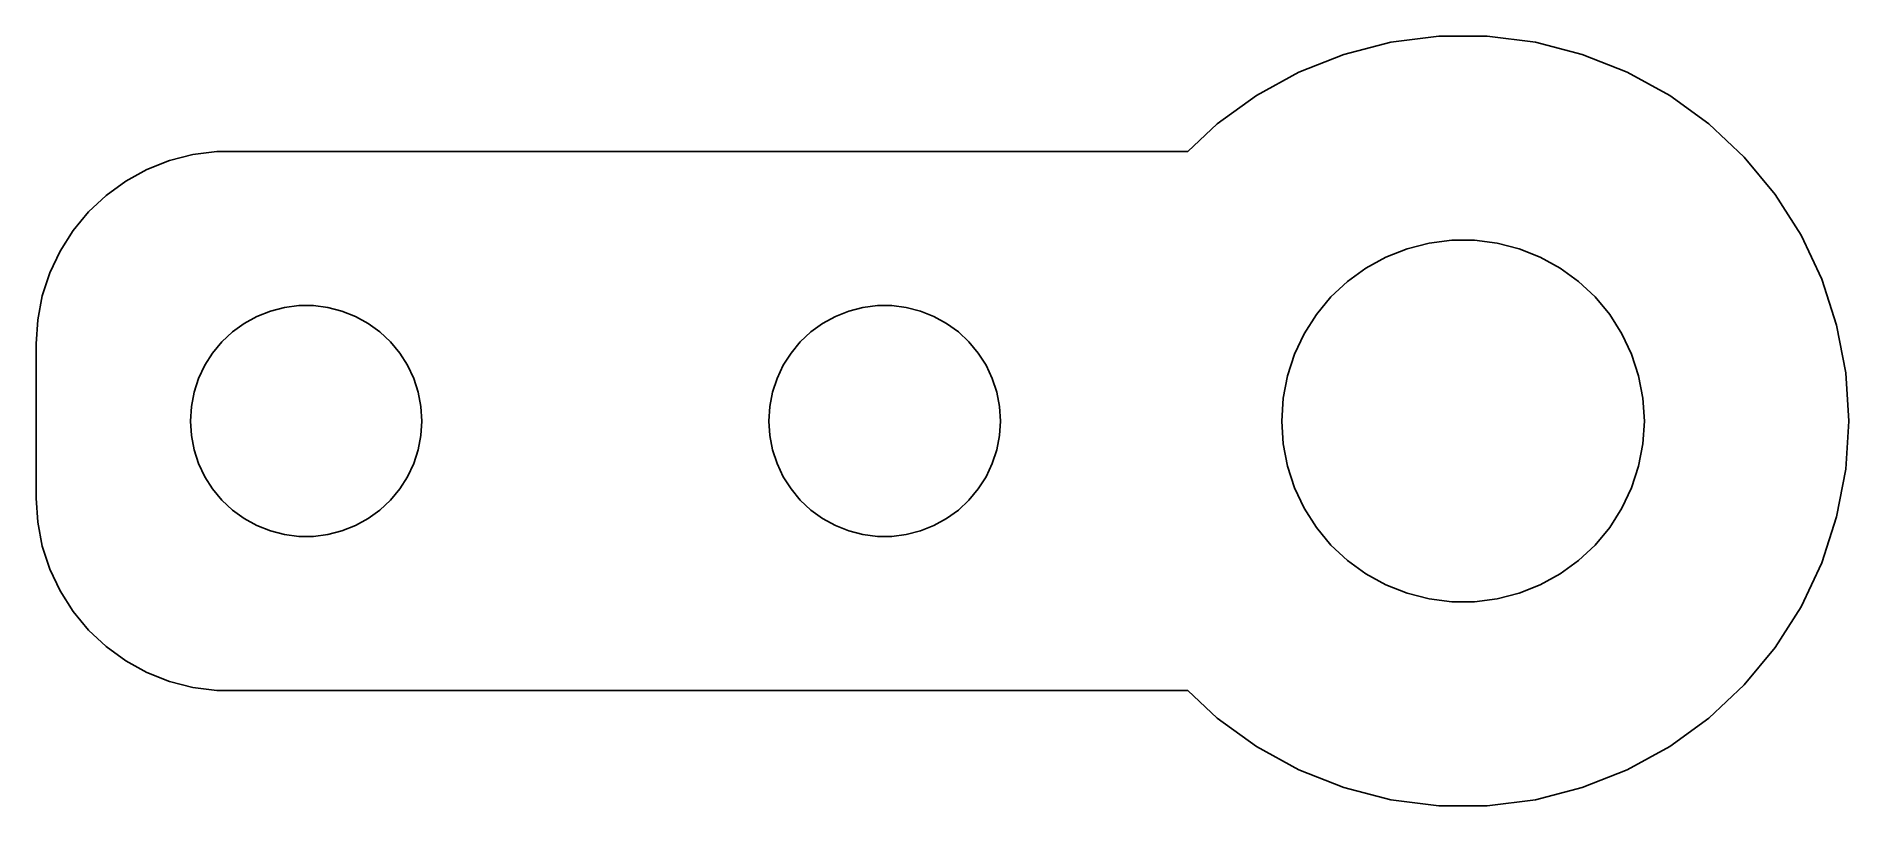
# Model space of a CAD drawing. Header units: metres. Extents: x -22 to 25, y 14 to 34.
import ezdxf

# ---------------------------------------------------------------- set-up
doc = ezdxf.new("R2010")
doc.units = ezdxf.units.M

msp = doc.modelspace()

# ---------------------------------------------------------------- linework, layer by layer
for p, q in [((14.3721, 33.9803), (13.1262, 33.8229)), ((15.6279, 33.9803), (14.3721, 33.9803)), ((16.8738, 33.8229), (15.6279, 33.9803)), ((11.9098, 33.5106), (10.7422, 33.0483)), ((13.1262, 33.8229), (11.9098, 33.5106)), ((18.0902, 33.5106), (16.8738, 33.8229)), ((19.2578, 33.0483), (18.0902, 33.5106)), ((10.7422, 33.0483), (9.64172, 32.4433)), ((20.3583, 32.4433), (19.2578, 33.0483)), ((9.64172, 32.4433), (8.62575, 31.7051)), ((21.3742, 31.7051), (20.3583, 32.4433)), ((8.62575, 31.7051), (7.86435, 30.9901)), ((22.2897, 30.8455), (21.3742, 31.7051)), ((-18.5451, 30.7553), (-19.1289, 30.5241)), ((-17.9369, 30.9114), (-18.5451, 30.7553)), ((-17.3139, 30.9901), (-17.9369, 30.9114)), ((7.86435, 30.9901), (-17.3139, 30.9901)), ((23.0902, 29.8778), (22.2897, 30.8455)), ((-19.6791, 30.2216), (-20.1871, 29.8526)), ((-19.1289, 30.5241), (-19.6791, 30.2216)), ((-20.1871, 29.8526), (-20.6448, 29.4227)), ((23.7631, 28.8175), (23.0902, 29.8778)), ((-20.6448, 29.4227), (-21.0451, 28.9389)), ((-21.0451, 28.9389), (-21.3815, 28.4088)), ((14.1193, 28.6167), (14.7049, 28.6907)), ((14.7049, 28.6907), (15.2951, 28.6907)), ((15.2951, 28.6907), (15.8807, 28.6167)), ((24.2978, 27.6812), (23.7631, 28.8175)), ((-21.3815, 28.4088), (-21.6489, 27.8406)), ((12.4816, 27.9683), (12.9988, 28.2527)), ((12.9988, 28.2527), (13.5476, 28.47)), ((13.5476, 28.47), (14.1193, 28.6167)), ((15.8807, 28.6167), (16.4524, 28.47)), ((16.4524, 28.47), (17.0012, 28.2527)), ((17.0012, 28.2527), (17.5184, 27.9683)), ((-21.6489, 27.8406), (-21.8429, 27.2434)), ((12.0041, 27.6214), (12.4816, 27.9683)), ((17.5184, 27.9683), (17.9959, 27.6214)), ((11.5738, 27.2174), (12.0041, 27.6214)), ((17.9959, 27.6214), (18.4261, 27.2174)), ((24.6858, 26.4869), (24.2978, 27.6812)), ((-21.8429, 27.2434), (-21.9606, 26.6267)), ((-16.2773, 26.7145), (-15.927, 26.8532)), ((-15.927, 26.8532), (-15.5621, 26.9469)), ((-15.5621, 26.9469), (-15.1884, 26.9941)), ((-15.1884, 26.9941), (-14.8116, 26.9941)), ((-14.8116, 26.9941), (-14.4379, 26.9469)), ((-14.4379, 26.9469), (-14.0729, 26.8532)), ((-14.0729, 26.8532), (-13.7227, 26.7145)), ((-1.27733, 26.7145), (-0.92705, 26.8532)), ((-0.92705, 26.8532), (-0.56213, 26.9469)), ((-0.56213, 26.9469), (-0.18837, 26.9941)), ((-0.18837, 26.9941), (0.18837, 26.9941)), ((0.18837, 26.9941), (0.56213, 26.9469)), ((0.56213, 26.9469), (0.92705, 26.8532)), ((0.92705, 26.8532), (1.27733, 26.7145)), ((11.1976, 26.7626), (11.5738, 27.2174)), ((18.4261, 27.2174), (18.8024, 26.7626)), ((-21.9606, 26.6267), (-22, 26)), ((-16.9123, 26.3115), (-16.6075, 26.533)), ((-16.6075, 26.533), (-16.2773, 26.7145)), ((-13.7227, 26.7145), (-13.3925, 26.533)), ((-13.3925, 26.533), (-13.0877, 26.3115)), ((-1.91226, 26.3115), (-1.60747, 26.533)), ((-1.60747, 26.533), (-1.27733, 26.7145)), ((1.27733, 26.7145), (1.60747, 26.533)), ((1.60747, 26.533), (1.91226, 26.3115)), ((10.8813, 26.2642), (11.1976, 26.7626)), ((18.8024, 26.7626), (19.1186, 26.2642)), ((24.9211, 25.2533), (24.6858, 26.4869)), ((-22, 26), (-22, 22)), ((-17.427, 25.7634), (-17.1869, 26.0536)), ((-17.1869, 26.0536), (-16.9123, 26.3115)), ((-13.0877, 26.3115), (-12.8131, 26.0536)), ((-12.8131, 26.0536), (-12.5729, 25.7634)), ((-2.42705, 25.7634), (-2.1869, 26.0536)), ((-2.1869, 26.0536), (-1.91226, 26.3115)), ((1.91226, 26.3115), (2.1869, 26.0536)), ((2.1869, 26.0536), (2.42705, 25.7634)), ((10.63, 25.7302), (10.8813, 26.2642)), ((19.1186, 26.2642), (19.3699, 25.7302)), ((-17.7893, 25.1044), (-17.6289, 25.4453)), ((-17.6289, 25.4453), (-17.427, 25.7634)), ((-12.5729, 25.7634), (-12.3711, 25.4453)), ((-12.3711, 25.4453), (-12.2107, 25.1044)), ((-2.78932, 25.1044), (-2.62891, 25.4453)), ((-2.62891, 25.4453), (-2.42705, 25.7634)), ((2.42705, 25.7634), (2.62891, 25.4453)), ((2.62891, 25.4453), (2.78932, 25.1044)), ((10.4476, 25.1688), (10.63, 25.7302)), ((19.3699, 25.7302), (19.5523, 25.1688)), ((-17.9057, 24.7461), (-17.7893, 25.1044)), ((-12.2107, 25.1044), (-12.0942, 24.7461)), ((-2.90575, 24.7461), (-2.78932, 25.1044)), ((2.78932, 25.1044), (2.90575, 24.7461)), ((10.3371, 24.5891), (10.4476, 25.1688)), ((19.5523, 25.1688), (19.6629, 24.5891)), ((25, 24), (24.9211, 25.2533)), ((-17.9763, 24.376), (-17.9057, 24.7461)), ((-12.0942, 24.7461), (-12.0237, 24.376)), ((-2.97633, 24.376), (-2.90575, 24.7461)), ((2.90575, 24.7461), (2.97633, 24.376)), ((10.3, 24), (10.3371, 24.5891)), ((19.6629, 24.5891), (19.7, 24)), ((-18, 24), (-17.9763, 24.376)), ((-17.9763, 23.624), (-18, 24)), ((-12.0237, 24.376), (-12, 24)), ((-12, 24), (-12.0237, 23.624)), ((-3, 24), (-2.97633, 24.376)), ((-2.97633, 23.624), (-3, 24)), ((2.97633, 24.376), (3, 24)), ((3, 24), (2.97633, 23.624)), ((10.3371, 23.4109), (10.3, 24)), ((19.7, 24), (19.6629, 23.4109)), ((24.9211, 22.7467), (25, 24)), ((-17.9057, 23.2539), (-17.9763, 23.624)), ((-12.0237, 23.624), (-12.0942, 23.2539)), ((-2.90575, 23.2539), (-2.97633, 23.624)), ((2.97633, 23.624), (2.90575, 23.2539)), ((-17.7893, 22.8956), (-17.9057, 23.2539)), ((-12.0942, 23.2539), (-12.2107, 22.8956)), ((-2.78932, 22.8956), (-2.90575, 23.2539)), ((2.90575, 23.2539), (2.78932, 22.8956)), ((10.4476, 22.8312), (10.3371, 23.4109)), ((19.6629, 23.4109), (19.5523, 22.8312)), ((-17.6289, 22.5547), (-17.7893, 22.8956)), ((-12.2107, 22.8956), (-12.3711, 22.5547)), ((-2.62891, 22.5547), (-2.78932, 22.8956)), ((2.78932, 22.8956), (2.62891, 22.5547)), ((10.63, 22.2698), (10.4476, 22.8312)), ((19.5523, 22.8312), (19.3699, 22.2698)), ((24.6858, 21.5131), (24.9211, 22.7467)), ((-17.427, 22.2366), (-17.6289, 22.5547)), ((-17.1869, 21.9464), (-17.427, 22.2366)), ((-12.5729, 22.2366), (-12.8131, 21.9464)), ((-12.3711, 22.5547), (-12.5729, 22.2366)), ((-2.42705, 22.2366), (-2.62891, 22.5547)), ((-2.1869, 21.9464), (-2.42705, 22.2366)), ((2.42705, 22.2366), (2.1869, 21.9464)), ((2.62891, 22.5547), (2.42705, 22.2366)), ((10.8813, 21.7358), (10.63, 22.2698)), ((19.3699, 22.2698), (19.1186, 21.7358)), ((-22, 22), (-21.9606, 21.3733)), ((-16.9123, 21.6885), (-17.1869, 21.9464)), ((-16.6075, 21.467), (-16.9123, 21.6885)), ((-13.0877, 21.6885), (-13.3925, 21.467)), ((-12.8131, 21.9464), (-13.0877, 21.6885)), ((-1.91226, 21.6885), (-2.1869, 21.9464)), ((-1.60747, 21.467), (-1.91226, 21.6885)), ((1.91226, 21.6885), (1.60747, 21.467)), ((2.1869, 21.9464), (1.91226, 21.6885)), ((11.1976, 21.2374), (10.8813, 21.7358)), ((19.1186, 21.7358), (18.8024, 21.2374)), ((-21.9606, 21.3733), (-21.8429, 20.7566)), ((-16.2773, 21.2855), (-16.6075, 21.467)), ((-15.927, 21.1468), (-16.2773, 21.2855)), ((-13.7227, 21.2855), (-14.0729, 21.1468)), ((-13.3925, 21.467), (-13.7227, 21.2855)), ((-1.27733, 21.2855), (-1.60747, 21.467)), ((-0.92705, 21.1468), (-1.27733, 21.2855)), ((1.27733, 21.2855), (0.92705, 21.1468)), ((1.60747, 21.467), (1.27733, 21.2855)), ((11.5738, 20.7826), (11.1976, 21.2374)), ((18.8024, 21.2374), (18.4261, 20.7826)), ((24.2978, 20.3188), (24.6858, 21.5131)), ((-21.8429, 20.7566), (-21.6489, 20.1594)), ((-15.5621, 21.0531), (-15.927, 21.1468)), ((-15.1884, 21.0059), (-15.5621, 21.0531)), ((-14.8116, 21.0059), (-15.1884, 21.0059)), ((-14.4379, 21.0531), (-14.8116, 21.0059)), ((-14.0729, 21.1468), (-14.4379, 21.0531)), ((-0.56213, 21.0531), (-0.92705, 21.1468)), ((-0.18837, 21.0059), (-0.56213, 21.0531)), ((0.18837, 21.0059), (-0.18837, 21.0059)), ((0.56213, 21.0531), (0.18837, 21.0059)), ((0.92705, 21.1468), (0.56213, 21.0531)), ((12.0041, 20.3786), (11.5738, 20.7826)), ((18.4261, 20.7826), (17.9959, 20.3786)), ((12.4816, 20.0317), (12.0041, 20.3786)), ((17.9959, 20.3786), (17.5184, 20.0317)), ((23.7631, 19.1825), (24.2978, 20.3188)), ((-21.6489, 20.1594), (-21.3815, 19.5912)), ((12.9988, 19.7473), (12.4816, 20.0317)), ((13.5476, 19.53), (12.9988, 19.7473)), ((17.0012, 19.7473), (16.4524, 19.53)), ((17.5184, 20.0317), (17.0012, 19.7473)), ((-21.3815, 19.5912), (-21.0451, 19.0611)), ((14.1193, 19.3833), (13.5476, 19.53)), ((14.7049, 19.3093), (14.1193, 19.3833)), ((15.2951, 19.3093), (14.7049, 19.3093)), ((15.8807, 19.3833), (15.2951, 19.3093)), ((16.4524, 19.53), (15.8807, 19.3833)), ((-21.0451, 19.0611), (-20.6448, 18.5773)), ((23.0902, 18.1222), (23.7631, 19.1825)), ((-20.6448, 18.5773), (-20.1871, 18.1474)), ((-20.1871, 18.1474), (-19.6791, 17.7784)), ((22.2897, 17.1545), (23.0902, 18.1222)), ((-19.6791, 17.7784), (-19.1289, 17.4759)), ((-19.1289, 17.4759), (-18.5451, 17.2447)), ((-18.5451, 17.2447), (-17.9369, 17.0886)), ((-17.9369, 17.0886), (-17.3139, 17.0099)), ((-17.3139, 17.0099), (7.86435, 17.0099)), ((7.86435, 17.0099), (8.62575, 16.2949)), ((21.3742, 16.2949), (22.2897, 17.1545)), ((8.62575, 16.2949), (9.64172, 15.5567)), ((20.3583, 15.5567), (21.3742, 16.2949)), ((9.64172, 15.5567), (10.7422, 14.9517)), ((19.2578, 14.9517), (20.3583, 15.5567)), ((10.7422, 14.9517), (11.9098, 14.4894)), ((18.0902, 14.4894), (19.2578, 14.9517)), ((11.9098, 14.4894), (13.1262, 14.1771)), ((13.1262, 14.1771), (14.3721, 14.0197)), ((15.6279, 14.0197), (16.8738, 14.1771)), ((16.8738, 14.1771), (18.0902, 14.4894)), ((14.3721, 14.0197), (15.6279, 14.0197))]:
    msp.add_line(p, q)

doc.saveas('drawing.dxf')
